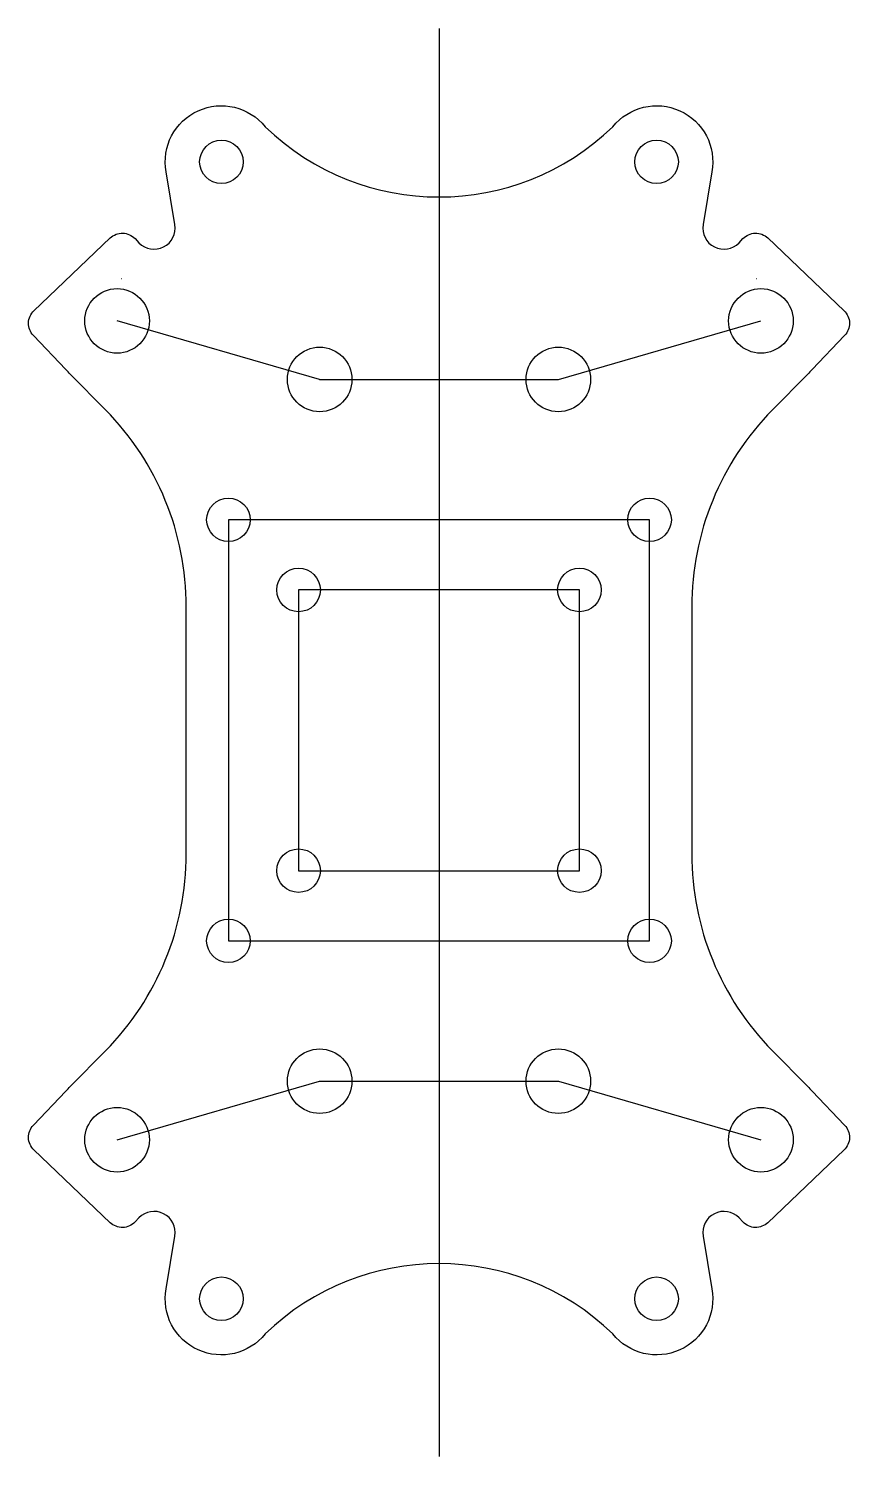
# Model space of a CAD drawing. Header units: millimetres. Extents: x -29 to 29, y -52 to 50.
import ezdxf

# ---------------------------------------------------------------- set-up
doc = ezdxf.new("R2010")
doc.units = ezdxf.units.MM
doc.layers.get('0').update_dxf_attribs({"linetype": 'CONTINUOUS'})

msp = doc.modelspace()

# ---------------------------------------------------------------- linework, layer by layer
for p, q in [((0, 50), (0, -51.74)), ((22.62, 32.19), (22.64, 32.2)), ((-8.5, 25), (-22.93, 29.17)), ((8.5, 25), (22.93, 29.17)), ((-8.5, 25), (8.5, 25)), ((0, 25), (0, -25)), ((-22.93, -29.17), (-8.5, -25)), ((-8.5, -25), (8.5, -25)), ((8.5, -25), (22.93, -29.17))]:
    msp.add_line(p, q)
msp.add_lwpolyline([(21.65, 35.03, -0.414487), (23.42, 35.08), (28.85, 29.9, -0.414214), (28.89, 28.13), (26.59, 25.72, -0.004114), (26.25, 25.36), (23.75, 22.83, 0.196979), (18, 8.8), (18, 8), (18, 3), (18, -3), (18, -8), (18, -8.8, 0.196979), (23.75, -22.83), (26.25, -25.36, -0.004114), (26.59, -25.72), (28.89, -28.13, -0.414214), (28.85, -29.9), (23.42, -35.08, -0.414487), (21.65, -35.03), (21.37, -34.74, 0.739397), (18.81, -36.03), (19.44, -39.79, -0.777811), (12.38, -43, 0.403959), (-12.38, -43, -0.777811), (-19.44, -39.79), (-18.81, -36.03, 0.739397), (-21.37, -34.74), (-21.65, -35.03, -0.414487), (-23.42, -35.08), (-28.85, -29.9, -0.414214), (-28.89, -28.13), (-26.59, -25.72, -0.004114), (-26.25, -25.36), (-23.75, -22.83, 0.196979), (-18, -8.8), (-18, -8), (-18, -3), (-18, 3), (-18, 8), (-18, 8.8, 0.196979), (-23.75, 22.83), (-26.25, 25.36, -0.004114), (-26.59, 25.72), (-28.89, 28.13, -0.414214), (-28.85, 29.9), (-23.42, 35.08, -0.414487), (-21.65, 35.03), (-21.37, 34.74, 0.739397), (-18.81, 36.03), (-19.44, 39.79, -0.777811), (-12.38, 43, 0.403959), (12.38, 43, -0.777811), (19.44, 39.79), (18.81, 36.03, 0.739397), (21.37, 34.74)], format="xyb", close=True)
for points in [[(-15, 15), (-15, -15), (15, -15), (15, 15)], [(10, 10), (-10, 10), (-10, -10), (10, -10)]]:
    msp.add_lwpolyline(points, close=True)
for centre, radius in [((-15.5, 40.5), 1.55), ((15.5, 40.5), 1.55), ((-22.93, 29.17), 2.3), ((22.93, 29.17), 2.3), ((-8.5, 25), 2.3), ((8.5, 25), 2.3), ((-15, 15), 1.55), ((15, 15), 1.55), ((-10, 10), 1.55), ((10, 10), 1.55), ((-10, -10), 1.55), ((10, -10), 1.55), ((-15, -15), 1.55), ((15, -15), 1.55), ((-8.5, -25), 2.3), ((8.5, -25), 2.3), ((-22.93, -29.17), 2.3), ((22.93, -29.17), 2.3), ((-15.5, -40.5), 1.55), ((15.5, -40.5), 1.55)]:
    msp.add_circle(centre, radius)
msp.add_arc((-6.39, 57.42), 30, 237.2141, 237.2498)

doc.saveas('drawing.dxf')
